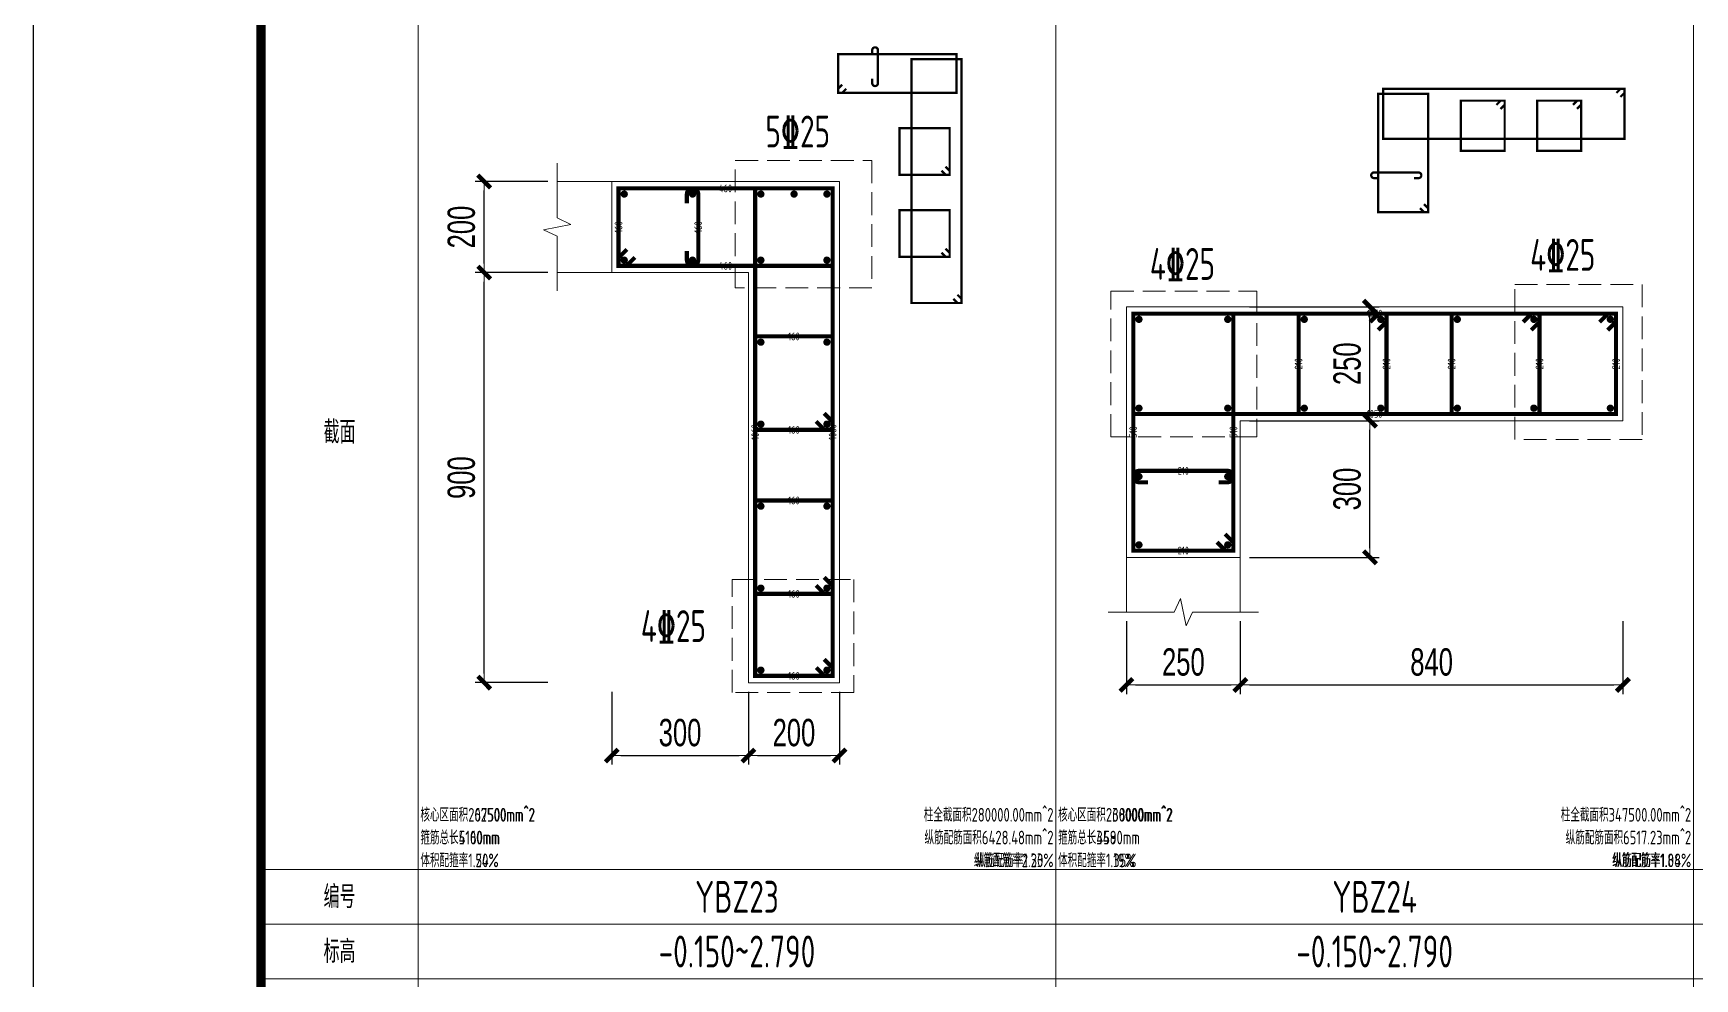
# Model space of a CAD drawing. Extents: x -129922 to 1190196, y -520662 to 139923.
# Drawn here: x 369062 to 387301, y -185617 to -175240 of the extents above; entities that cross this region are included whole.
import ezdxf
from ezdxf.enums import TextEntityAlignment as Align

# ---------------------------------------------------------------- set-up
doc = ezdxf.new("R2010")
doc.units = 0
doc.header["$LTSCALE"] = 1000
doc.header["$MEASUREMENT"] = 0
doc.linetypes.add('DASH', pattern=[0.35, 0.25, -0.1])
for name, color, linetype, lineweight in [('S-墙柱-REIN', 1, 'Continuous', 20), ('S-墙柱-大样细线', 7, 'Continuous', 20), ('S-墙柱-编号', 4, 'Continuous', 20), ('S-大样-DIM', 3, 'Continuous', 20), ('S-大样-REIN', 1, 'Continuous', 20), ('S-大样-实线', 2, 'Continuous', 20), ('S-板-BEAM', 4, 'DASH', 20), ('S-通用-TAB', 7, 'Continuous', 20)]:
    doc.layers.add(name, color=color, linetype=linetype, lineweight=lineweight)
doc.layers.add('Y-云图图框', color=7, linetype='Continuous')
doc.layers.add('z-计算配筋', color=7, linetype='Continuous')
doc.layers.add('箍筋长度', color=3, linetype='Continuous', plot=False)
doc.layers.add('配箍校核', color=34, linetype='Continuous', plot=False)
doc.styles.add('_YT_Name', font='', dxfattribs={"width": 0.8})
doc.styles.add('_YT_Sign_Text', font='ros.shx', dxfattribs={"width": 0.8, "bigfont": 'hztxt.shx'})
doc.styles.add('BW_Dim', font='Bweng.shx', dxfattribs={"width": 0.7, "bigfont": 'hztxt.shx'})
doc.styles.add('BW_Rein', font='tssdeng.shx', dxfattribs={"width": 0.7, "bigfont": 'hztxt.shx'})
doc.styles.get("Standard").update_dxf_attribs({"font": 'gbenor.shx', "bigfont": 'gbcbig.shx'})
doc.styles.add('TSSD_Rein', font='tssdeng.shx', dxfattribs={"width": 0.7, "bigfont": 'hztxt.shx'})
doc.styles.get('_YT_Name').set_extended_font_data('SimHei')
doc.dimstyles.new('Cyz_20_100', dxfattribs={"dimtxt": 300, "dimasz": 100, "dimexe": 100, "dimexo": 100, "dimgap": 100, "dimtad": 1, "dimdec": 0, "dimlfac": 0.2, "dimzin": 0, "dimdsep": 46, "dimtxsty": 'BW_Dim', "dimblk": '_bwk', "dimcen": 0, "dimclrt": 7, "dimadec": 0, "dimazin": 0, "dimtfac": 1, "dimtdec": 0, "dimtix": 1, "dimtmove": 2, "dimatfit": 0, "dimfxl": 0, "dimtolj": 1, "dimtzin": 0, "dimarcsym": 0})

# ---------------------------------------------------------------- blocks, each defined once
blk = doc.blocks.new('ECMCTK_A1_横_单行图名--0')
at = {"color": 4}
blk.add_lwpolyline([(0, 0), (841, 0), (841, 594), (0, 594)], close=True, dxfattribs=at)
at = {"const_width": 1}
blk.add_lwpolyline([(25, 10), (831, 10), (831, 584), (25, 584)], close=True, dxfattribs=at)
at = {"color": 80, "flags": 3}
for tag, height, p in [('YTHQINS', 3, (34.31, 585.5)), ('ECMCKEY', 3, (292.07, 288.23)), ('YTTQINS', 5.62, (848.03, 12.81)), ('YTFRAME', 3, (652.76, 5.84)), ('YTBARCODE_T1', 3, (749.78, 5.95))]:
    blk.add_attdef(tag, text='', height=height, dxfattribs=at).set_placement(p, align=Align.MIDDLE_CENTER)
for tag, height, style, width, p in [('证书编号', 4, '_YT_Sign_Text', 0.8, (708.87, 43.81)), ('审查批准号', 4, '_YT_Sign_Text', 0.8, (761.06, 43.81)), ('工程号', 4, '_YT_Sign_Text', 0.5, (804.08, 44.12)), ('设计单位', 6, '_YT_Name', 0.8, (623.75, 38.6)), ('建设单位', 4, '_YT_Sign_Text', 0.8, (734.96, 36.11)), ('阶段', 4, '_YT_Sign_Text', 0.8, (804.08, 35.81)), ('项目号', 4, '_YT_Sign_Text', 0.5, (822.08, 33.72)), ('项目名称', 4, '_YT_Sign_Text', 0.8, (734.96, 28.11)), ('专业', 4, '_YT_Sign_Text', 0.8, (804.08, 27.31)), ('图纸编号', 4, '_YT_Sign_Text', 0.5, (803.93, 19.36)), ('图纸名称', 4.5, '_YT_Name', 0.8, (735.39, 15.06)), ('日期', 4, '_YT_Sign_Text', 0.5, (803.88, 12.13)), ('版本号', 4, '_YT_Sign_Text', 0.8, (822.08, 13)), ('出图比例', 4.2, '_YT_Sign_Text', 0.8, (681.82, 11.78))]:
    blk.add_attdef(tag, text='', height=height, dxfattribs=dict(style=style, width=width)).set_placement(p, align=Align.CENTER)
at = {"style": '_YT_Sign_Text', "width": 0.8, "flags": 3}
for tag, p, height in [('{审定人}', (605.87, 26.45), 6.24), ('{校对人}', (658.35, 26.53), 6.24), ('[审定人]', (590.95, 27.81), 4.1), ('[校对人]', (642.23, 27.82), 4.1), ('[审核人]', (591.01, 19.76), 4.1), ('{审核人}', (606.98, 18.44), 6.24), ('[设计人]', (642.47, 20.21), 4.1), ('{设计人}', (658.48, 18.54), 6.24), ('[项目负责人]', (590.78, 12.01), 4.1), ('{项目负责人}', (608.28, 10.72), 6.24), ('{专业负责人}', (658.58, 10.36), 6.24), ('[专业负责人]', (642.74, 11.77), 4.1)]:
    blk.add_attdef(tag, p, '', height=height, dxfattribs=at)
at = {"color": 80, "flags": 3}
for tag, p in [('YTQRCODE', (551.04, 11.91)), ('YTBZSIT', (25, 10)), ('EXT_TK_LEFT', (25, 10))]:
    blk.add_attdef(tag, p, '', height=3, dxfattribs=at)
blk = doc.blocks.new('_bwk')
blk.add_line((-1, 0), (0, 0))
at = {"const_width": 0.5}
blk.add_lwpolyline([(-0.7, -0.7), (0.7, 0.7)], dxfattribs=at)
blk = doc.blocks.new('*D2099')
at = {"layer": 'Defpoints', "color": 0, "transparency": 16777216}
for p in [(382312, -179492), (383735, -179492), (382312, -180992)]:
    blk.add_point(p, dxfattribs=at)
at = {"layer": 'S-大样-DIM', "color": 0, "lineweight": -2, "transparency": 16777216}
for p, q in [((382412, -179492), (383835, -179492)), ((383735, -180892), (383735, -179592)), ((382412, -180992), (383835, -180992))]:
    blk.add_line(p, q, dxfattribs=at)
at = {"layer": 'S-大样-DIM', "color": 0, "lineweight": -2, "transparency": 16777216, "xscale": 100, "yscale": 100, "zscale": 100}
for p, rotation in [((383735, -179492), 90), ((383735, -180992), 270)]:
    blk.add_blockref('_bwk', p, dxfattribs=dict(at, rotation=rotation))
at = {"layer": 'S-大样-DIM', "color": 7, "transparency": 16777216, "insert": (383485, -180242), "char_height": 300, "attachment_point": 5, "rotation": 90, "style": 'BW_Dim'}
blk.add_mtext('\\A1;300', dxfattribs=at)
blk = doc.blocks.new('*D2100')
at = {"layer": 'Defpoints', "color": 0, "transparency": 16777216}
for p in [(382312, -178242), (383735, -178242), (382312, -179492)]:
    blk.add_point(p, dxfattribs=at)
at = {"layer": 'S-大样-DIM', "color": 0, "lineweight": -2, "transparency": 16777216}
for p, q in [((382412, -178242), (383835, -178242)), ((383735, -179392), (383735, -178342)), ((382412, -179492), (383835, -179492))]:
    blk.add_line(p, q, dxfattribs=at)
at = {"layer": 'S-大样-DIM', "color": 0, "lineweight": -2, "transparency": 16777216, "xscale": 100, "yscale": 100, "zscale": 100}
for p, rotation in [((383735, -178242), 90), ((383735, -179492), 270)]:
    blk.add_blockref('_bwk', p, dxfattribs=dict(at, rotation=rotation))
at = {"layer": 'S-大样-DIM', "color": 7, "transparency": 16777216, "insert": (383485, -178867), "char_height": 300, "attachment_point": 5, "rotation": 90, "style": 'BW_Dim'}
blk.add_mtext('\\A1;250', dxfattribs=at)
blk = doc.blocks.new('*D2101')
at = {"layer": 'Defpoints', "color": 0, "transparency": 16777216}
for p in [(381062, -181592), (382312, -181592), (382312, -182392)]:
    blk.add_point(p, dxfattribs=at)
at = {"layer": 'S-大样-DIM', "color": 0, "lineweight": -2, "transparency": 16777216}
for p, q in [((381062, -181692), (381062, -182492)), ((382312, -181692), (382312, -182492)), ((381162, -182392), (382212, -182392))]:
    blk.add_line(p, q, dxfattribs=at)
at = {"layer": 'S-大样-DIM', "color": 0, "lineweight": -2, "transparency": 16777216, "xscale": 100, "yscale": 100, "zscale": 100, "rotation": 180}
blk.add_blockref('_bwk', (381062, -182392), dxfattribs=at)
at = {"layer": 'S-大样-DIM', "color": 0, "lineweight": -2, "transparency": 16777216, "xscale": 100, "yscale": 100, "zscale": 100}
blk.add_blockref('_bwk', (382312, -182392), dxfattribs=at)
at = {"layer": 'S-大样-DIM', "color": 7, "transparency": 16777216, "insert": (381687, -182142), "char_height": 300, "attachment_point": 5, "style": 'BW_Dim'}
blk.add_mtext('\\A1;250', dxfattribs=at)
blk = doc.blocks.new('*D2102')
at = {"layer": 'Defpoints', "color": 0, "transparency": 16777216}
for p in [(382312, -181592), (386512, -181592), (386512, -182392)]:
    blk.add_point(p, dxfattribs=at)
at = {"layer": 'S-大样-DIM', "color": 0, "lineweight": -2, "transparency": 16777216}
for p, q in [((382312, -181692), (382312, -182492)), ((386512, -181692), (386512, -182492)), ((382412, -182392), (386412, -182392))]:
    blk.add_line(p, q, dxfattribs=at)
at = {"layer": 'S-大样-DIM', "color": 0, "lineweight": -2, "transparency": 16777216, "xscale": 100, "yscale": 100, "zscale": 100, "rotation": 180}
blk.add_blockref('_bwk', (382312, -182392), dxfattribs=at)
at = {"layer": 'S-大样-DIM', "color": 0, "lineweight": -2, "transparency": 16777216, "xscale": 100, "yscale": 100, "zscale": 100}
blk.add_blockref('_bwk', (386512, -182392), dxfattribs=at)
at = {"layer": 'S-大样-DIM', "color": 7, "transparency": 16777216, "insert": (384412, -182142), "char_height": 300, "attachment_point": 5, "style": 'BW_Dim'}
blk.add_mtext('\\A1;840', dxfattribs=at)
blk = doc.blocks.new('*D2089')
at = {"layer": 'Defpoints', "color": 0, "transparency": 16777216}
for p in [(376912, -182367), (377912, -182367), (377912, -183167)]:
    blk.add_point(p, dxfattribs=at)
at = {"layer": 'S-大样-DIM', "color": 0, "lineweight": -2, "transparency": 16777216}
for p, q in [((376912, -182467), (376912, -183267)), ((377912, -182467), (377912, -183267)), ((377012, -183167), (377812, -183167))]:
    blk.add_line(p, q, dxfattribs=at)
at = {"layer": 'S-大样-DIM', "color": 0, "lineweight": -2, "transparency": 16777216, "xscale": 100, "yscale": 100, "zscale": 100, "rotation": 180}
blk.add_blockref('_bwk', (376912, -183167), dxfattribs=at)
at = {"layer": 'S-大样-DIM', "color": 0, "lineweight": -2, "transparency": 16777216, "xscale": 100, "yscale": 100, "zscale": 100}
blk.add_blockref('_bwk', (377912, -183167), dxfattribs=at)
at = {"layer": 'S-大样-DIM', "color": 7, "transparency": 16777216, "insert": (377412, -182917), "char_height": 300, "attachment_point": 5, "style": 'BW_Dim'}
blk.add_mtext('\\A1;200', dxfattribs=at)
blk = doc.blocks.new('*D2090')
at = {"layer": 'Defpoints', "color": 0, "transparency": 16777216}
for p in [(375412, -182367), (376912, -182367), (376912, -183167)]:
    blk.add_point(p, dxfattribs=at)
at = {"layer": 'S-大样-DIM', "color": 0, "lineweight": -2, "transparency": 16777216}
for p, q in [((375412, -182467), (375412, -183267)), ((376912, -182467), (376912, -183267)), ((375512, -183167), (376812, -183167))]:
    blk.add_line(p, q, dxfattribs=at)
at = {"layer": 'S-大样-DIM', "color": 0, "lineweight": -2, "transparency": 16777216, "xscale": 100, "yscale": 100, "zscale": 100, "rotation": 180}
blk.add_blockref('_bwk', (375412, -183167), dxfattribs=at)
at = {"layer": 'S-大样-DIM', "color": 0, "lineweight": -2, "transparency": 16777216, "xscale": 100, "yscale": 100, "zscale": 100}
blk.add_blockref('_bwk', (376912, -183167), dxfattribs=at)
at = {"layer": 'S-大样-DIM', "color": 7, "transparency": 16777216, "insert": (376162, -182917), "char_height": 300, "attachment_point": 5, "style": 'BW_Dim'}
blk.add_mtext('\\A1;300', dxfattribs=at)
blk = doc.blocks.new('*D2091')
at = {"layer": 'Defpoints', "color": 0, "transparency": 16777216}
for p in [(374012, -176867), (374812, -176867), (374812, -177867)]:
    blk.add_point(p, dxfattribs=at)
at = {"layer": 'S-大样-DIM', "color": 0, "lineweight": -2, "transparency": 16777216}
for p, q in [((374712, -176867), (373912, -176867)), ((374012, -177767), (374012, -176967)), ((374712, -177867), (373912, -177867))]:
    blk.add_line(p, q, dxfattribs=at)
at = {"layer": 'S-大样-DIM', "color": 0, "lineweight": -2, "transparency": 16777216, "xscale": 100, "yscale": 100, "zscale": 100}
for p, rotation in [((374012, -176867), 90), ((374012, -177867), 270)]:
    blk.add_blockref('_bwk', p, dxfattribs=dict(at, rotation=rotation))
at = {"layer": 'S-大样-DIM', "color": 7, "transparency": 16777216, "insert": (373762, -177367), "char_height": 300, "attachment_point": 5, "rotation": 90, "style": 'BW_Dim'}
blk.add_mtext('\\A1;200', dxfattribs=at)
blk = doc.blocks.new('*D2092')
at = {"layer": 'Defpoints', "color": 0, "transparency": 16777216}
for p in [(374012, -177867), (374812, -177867), (374812, -182367)]:
    blk.add_point(p, dxfattribs=at)
at = {"layer": 'S-大样-DIM', "color": 0, "lineweight": -2, "transparency": 16777216}
for p, q in [((374712, -177867), (373912, -177867)), ((374012, -182267), (374012, -177967)), ((374712, -182367), (373912, -182367))]:
    blk.add_line(p, q, dxfattribs=at)
at = {"layer": 'S-大样-DIM', "color": 0, "lineweight": -2, "transparency": 16777216, "xscale": 100, "yscale": 100, "zscale": 100}
for p, rotation in [((374012, -177867), 90), ((374012, -182367), 270)]:
    blk.add_blockref('_bwk', p, dxfattribs=dict(at, rotation=rotation))
at = {"layer": 'S-大样-DIM', "color": 7, "transparency": 16777216, "insert": (373762, -180117), "char_height": 300, "attachment_point": 5, "rotation": 90, "style": 'BW_Dim'}
blk.add_mtext('\\A1;900', dxfattribs=at)

msp = doc.modelspace()

# ---------------------------------------------------------------- linework, layer by layer
at = {"layer": 'S-墙柱-REIN', "const_width": 40}
for points in [[(375529.1, -177004.9, 1), (375569.1, -177004.9, 1)], [(376279.1, -177004.9, 1), (376319.1, -177004.9, 1)], [(377029.1, -177004.9, 1), (377069.1, -177004.9, 1)], [(377393.5, -177004.9, 1), (377433.5, -177004.9, 1)], [(377754.1, -177004.9, 1), (377794.1, -177004.9, 1)], [(375529.1, -177729.9, 1), (375569.1, -177729.9, 1)], [(376279.1, -177729.9, 1), (376319.1, -177729.9, 1)], [(377029.1, -177729.9, 1), (377069.1, -177729.9, 1)], [(377754.1, -177729.9, 1), (377794.1, -177729.9, 1)], [(381179.1, -178379.9, 1), (381219.1, -178379.9, 1)], [(382154.1, -178379.9, 1), (382194.1, -178379.9, 1)], [(382994.1, -178379.9, 1), (383034.1, -178379.9, 1)], [(383834.1, -178379.9, 1), (383874.1, -178379.9, 1)], [(384674.1, -178379.9, 1), (384714.1, -178379.9, 1)], [(385514.1, -178379.9, 1), (385554.1, -178379.9, 1)], [(386354.1, -178379.9, 1), (386394.1, -178379.9, 1)], [(377029.1, -178629.9, 1), (377069.1, -178629.9, 1)], [(377754.1, -178629.9, 1), (377794.1, -178629.9, 1)], [(381179.1, -179354.9, 1), (381219.1, -179354.9, 1)], [(382154.1, -179354.9, 1), (382194.1, -179354.9, 1)], [(382994.1, -179354.9, 1), (383034.1, -179354.9, 1)], [(383834.1, -179354.9, 1), (383874.1, -179354.9, 1)], [(384674.1, -179354.9, 1), (384714.1, -179354.9, 1)], [(385514.1, -179354.9, 1), (385554.1, -179354.9, 1)], [(386354.1, -179354.9, 1), (386394.1, -179354.9, 1)], [(377029.1, -179529.9, 1), (377069.1, -179529.9, 1)], [(377754.1, -179529.9, 1), (377794.1, -179529.9, 1)], [(381179.1, -180104.9, 1), (381219.1, -180104.9, 1)], [(382154.1, -180104.9, 1), (382194.1, -180104.9, 1)], [(377029.1, -180429.9, 1), (377069.1, -180429.9, 1)], [(377754.1, -180429.9, 1), (377794.1, -180429.9, 1)], [(381179.1, -180854.9, 1), (381219.1, -180854.9, 1)], [(382154.1, -180854.9, 1), (382194.1, -180854.9, 1)], [(377029.1, -181329.9, 1), (377069.1, -181329.9, 1)], [(377754.1, -181329.9, 1), (377794.1, -181329.9, 1)], [(377029.1, -182229.9, 1), (377069.1, -182229.9, 1)], [(377754.1, -182229.9, 1), (377794.1, -182229.9, 1)]]:
    msp.add_lwpolyline(points, format="xyb", close=True, dxfattribs=at)
at = {"layer": 'S-墙柱-大样细线'}
for points in [[(376911.6, -177867.4), (375411.6, -177867.4), (375411.6, -176867.4), (377911.6, -176867.4), (377911.6, -182367.4), (376911.6, -182367.4)], [(382311.6, -179492.4), (382311.6, -180992.4), (381061.6, -180992.4), (381061.6, -178242.4), (386511.6, -178242.4), (386511.6, -179492.4)]]:
    msp.add_lwpolyline(points, close=True, dxfattribs=at)
at = {"layer": 'S-大样-REIN'}
for points, const_width in [([(377942.6, -175804.1), (377896.6, -175850.1), (377896.6, -175894.3), (379196.6, -175894.3), (379196.6, -175469.3), (377896.6, -175469.3), (377896.6, -175894.3), (377940.8, -175894.3), (377986.8, -175848.3)], 25), ([(379162.7, -178154.6), (379208.7, -178200.5), (379252.9, -178200.5), (379252.9, -175525.5), (378702.9, -175525.5), (378702.9, -178200.5), (379252.9, -178200.5), (379252.9, -178156.3), (379206.9, -178110.4)], 25), ([(384283.9, -177159), (384329.9, -177204.9), (384374.1, -177204.9), (384374.1, -175904.9), (383824.1, -175904.9), (383824.1, -177204.9), (384374.1, -177204.9), (384374.1, -177160.7), (384328.1, -177114.8)], 25), ([(386484.4, -175938.8), (386530.3, -175892.9), (386530.3, -175848.7), (383880.3, -175848.7), (383880.3, -176398.7), (386530.3, -176398.7), (386530.3, -175848.7), (386486.1, -175848.7), (386440.2, -175894.6)], 25), ([(385123.9, -176025.9), (385169.9, -175979.9), (385214.1, -175979.9), (385214.1, -176529.9), (384731.6, -176529.9), (384731.6, -175979.9), (385214.1, -175979.9), (385214.1, -176024.1), (385168.1, -176070.1)], 25), ([(385963.9, -176025.9), (386009.9, -175979.9), (386054.1, -175979.9), (386054.1, -176529.9), (385571.6, -176529.9), (385571.6, -175979.9), (386054.1, -175979.9), (386054.1, -176024.1), (386008.1, -176070.1)], 25), ([(379075.6, -176704.1), (379121.6, -176750.1), (379121.6, -176794.3), (378571.6, -176794.3), (378571.6, -176281.8), (379121.6, -176281.8), (379121.6, -176794.3), (379077.4, -176794.3), (379031.4, -176748.3)], 25), ([(375578.5, -177612.1), (375486.6, -177704), (375486.6, -177792.4), (377836.6, -177792.4), (377836.6, -176942.4), (375486.6, -176942.4), (375486.6, -177792.4), (375575, -177792.4), (375666.9, -177700.5)], 45), ([(377656.3, -182200.5), (377748.2, -182292.4), (377836.6, -182292.4), (377836.6, -176942.4), (376986.6, -176942.4), (376986.6, -182292.4), (377836.6, -182292.4), (377836.6, -182204), (377744.6, -182112.1)], 45), ([(379075.6, -177604.1), (379121.6, -177650.1), (379121.6, -177694.3), (378571.6, -177694.3), (378571.6, -177181.8), (379121.6, -177181.8), (379121.6, -177694.3), (379077.4, -177694.3), (379031.4, -177648.3)], 25), ([(386344.6, -178497.7), (386436.6, -178405.8), (386436.6, -178317.4), (381136.6, -178317.4), (381136.6, -179417.4), (386436.6, -179417.4), (386436.6, -178317.4), (386348.2, -178317.4), (386256.3, -178409.4)], 45), ([(382056.3, -180825.5), (382148.2, -180917.4), (382236.6, -180917.4), (382236.6, -178317.4), (381136.6, -178317.4), (381136.6, -180917.4), (382236.6, -180917.4), (382236.6, -180829), (382144.6, -180737.1)], 45), ([(383736.3, -178409.4), (383828.2, -178317.4), (383916.6, -178317.4), (383916.6, -179417.4), (382951.6, -179417.4), (382951.6, -178317.4), (383916.6, -178317.4), (383916.6, -178405.8), (383824.6, -178497.7)], 45), ([(385416.3, -178409.4), (385508.2, -178317.4), (385596.6, -178317.4), (385596.6, -179417.4), (384631.6, -179417.4), (384631.6, -178317.4), (385596.6, -178317.4), (385596.6, -178405.8), (385504.6, -178497.7)], 45), ([(377744.6, -179412.1), (377836.6, -179504), (377836.6, -179592.4), (376986.6, -179592.4), (376986.6, -178567.4), (377836.6, -178567.4), (377836.6, -179592.4), (377748.2, -179592.4), (377656.3, -179500.5)], 45), ([(377744.6, -181212.1), (377836.6, -181304), (377836.6, -181392.4), (376986.6, -181392.4), (376986.6, -180367.4), (377836.6, -180367.4), (377836.6, -181392.4), (377748.2, -181392.4), (377656.3, -181300.5)], 45)]:
    msp.add_lwpolyline(points, dxfattribs=dict(at, const_width=const_width))
for points, const_width in [([(378271.6, -175475.5), (378271.6, -175425.5, -1), (378334.1, -175425.5), (378334.1, -175788, -1), (378271.6, -175788), (378271.6, -175738)], 25), ([(383830.3, -176829.9), (383780.3, -176829.9, -1), (383780.3, -176767.4), (384267.8, -176767.4, -1), (384267.8, -176829.9), (384217.8, -176829.9)], 25), ([(376236.6, -177104.9), (376236.6, -177004.9, -1), (376361.6, -177004.9), (376361.6, -177729.9, -1), (376236.6, -177729.9), (376236.6, -177629.9)], 45), ([(381299.1, -180167.4), (381199.1, -180167.4, -1), (381199.1, -180042.4), (382174.1, -180042.4, -1), (382174.1, -180167.4), (382074.1, -180167.4)], 45)]:
    msp.add_lwpolyline(points, format="xyb", dxfattribs=dict(at, const_width=const_width))
at = {"layer": 'S-大样-实线'}
for points in [[(374811.6, -178067.4), (374811.6, -177467.4), (374661.6, -177397.4), (374961.6, -177337.4), (374811.6, -177267.4), (374811.6, -176667.4)], [(375411.6, -176867.4), (374811.6, -176867.4)], [(375411.6, -177867.4), (374811.6, -177867.4)], [(381061.6, -180992.4), (381061.6, -181592.4)], [(382311.6, -180992.4), (382311.6, -181592.4)], [(380861.6, -181592.4), (381586.6, -181592.4), (381656.6, -181442.4), (381716.6, -181742.4), (381786.6, -181592.4), (382511.6, -181592.4)]]:
    msp.add_lwpolyline(points, dxfattribs=at)
at = {"layer": 'S-板-BEAM'}
for points in [[(376768.5, -176635.1), (378268.5, -176635.1), (378268.5, -178035.1), (376768.5, -178035.1)], [(385324, -177997.9), (386724, -177997.9), (386724, -179697.9), (385324, -179697.9)], [(380891.5, -178069.9), (382491.5, -178069.9), (382491.5, -179669.9), (380891.5, -179669.9)], [(376734.7, -181234.5), (378069, -181234.5), (378069, -182476.6), (376734.7, -182476.6)]]:
    msp.add_lwpolyline(points, close=True, dxfattribs=at)
at = {"layer": 'S-通用-TAB'}
for points in [[(371561.6, -186817.4), (371561.6, -174817.4), (373286.6, -174817.4), (373286.6, -186817.4), (371561.6, -186817.4), (371561.6, -186217.4), (373286.6, -186217.4), (373286.6, -185617.4), (371561.6, -185617.4), (371561.6, -185017.4), (373286.6, -185017.4), (373286.6, -184417.4), (371561.6, -184417.4), (371561.6, -186817.4)], [(373286.6, -186817.4), (373286.6, -174817.4), (380286.6, -174817.4), (380286.6, -186817.4), (373286.6, -186817.4), (373286.6, -184417.4), (380286.6, -184417.4), (380286.6, -185017.4), (373286.6, -185017.4), (373286.6, -185617.4), (380286.6, -185617.4), (380286.6, -186217.4), (373286.6, -186217.4), (373286.6, -186817.4)], [(380286.6, -186817.4), (380286.6, -174817.4), (387286.6, -174817.4), (387286.6, -186817.4), (380286.6, -186817.4), (380286.6, -184417.4), (387286.6, -184417.4), (387286.6, -185017.4), (380286.6, -185017.4), (380286.6, -185617.4), (387286.6, -185617.4), (387286.6, -186217.4), (380286.6, -186217.4), (380286.6, -186817.4)], [(387286.6, -186817.4), (387286.6, -174817.4), (394286.6, -174817.4), (394286.6, -186817.4), (387286.6, -186817.4), (387286.6, -184417.4), (394286.6, -184417.4), (394286.6, -185017.4), (387286.6, -185017.4), (387286.6, -185617.4), (394286.6, -185617.4), (394286.6, -186217.4), (387286.6, -186217.4), (387286.6, -186817.4)]]:
    msp.add_lwpolyline(points, dxfattribs=at)

# ---------------------------------------------------------------- block references
at = {"layer": 'Y-云图图框', "xscale": 100, "yscale": 100, "zscale": 100}
msp.add_blockref('ECMCTK_A1_横_单行图名--0', (369061.6, -209217.4), dxfattribs=at)

# ---------------------------------------------------------------- texts
at = {"layer": 'S-墙柱-编号', "color": 3, "style": 'TSSD_Rein', "width": 0.7}
for s, p in [('YBZ23', (376786.6, -184717.4)), ('YBZ24', (383786.6, -184717.4))]:
    msp.add_text(s, height=350, dxfattribs=at).set_placement(p, align=Align.MIDDLE_CENTER)
at = {"layer": 'S-墙柱-编号', "style": 'TSSD_Rein', "width": 0.7}
for p in [(376786.6, -185317.4), (383786.6, -185317.4)]:
    msp.add_text('-0.150~2.790', height=350, dxfattribs=at).set_placement(p, align=Align.MIDDLE_CENTER)
at = {"layer": 'S-通用-TAB', "style": 'BW_Rein', "width": 0.7}
for s, p in [('截面', (372424.1, -179617.4)), ('编号', (372424.1, -184717.4)), ('标高', (372424.1, -185317.4))]:
    msp.add_text(s, height=250, dxfattribs=at).set_placement(p, align=Align.MIDDLE_CENTER)
at = {"layer": 'z-计算配筋', "style": 'BW_Rein', "width": 0.7}
for s, p in [('5\x8425', (377453.8, -176318.1)), ('4\x8425', (381677, -177771.4)), ('4\x8425', (385851.5, -177672)), ('4\x8425', (376089, -181746.4))]:
    msp.add_text(s, height=350, dxfattribs=at).set_placement(p, align=Align.MIDDLE_CENTER)
at = {"layer": '箍筋长度', "style": 'BW_Rein', "width": 0.7}
for s, p in [('460', (376661.6, -176942.4)), ('460', (376661.6, -177792.4)), ('1050', (383786.6, -178317.4)), ('160', (377411.6, -178567.4)), ('1050', (383786.6, -179417.4)), ('160', (377411.6, -179592.4)), ('210', (381686.6, -180042.4)), ('160', (377411.6, -180367.4)), ('210', (381686.6, -180917.4)), ('160', (377411.6, -181392.4)), ('160', (377411.6, -182292.4))]:
    msp.add_text(s, height=85, dxfattribs=at).set_placement(p, align=Align.MIDDLE_CENTER)
for s, p in [('160', (375486.6, -177367.4)), ('160', (376361.6, -177367.4)), ('210', (382951.6, -178867.4)), ('210', (383916.6, -178867.4)), ('210', (384631.6, -178867.4)), ('210', (385596.6, -178867.4)), ('210', (386436.6, -178867.4)), ('1060', (376986.6, -179617.4)), ('1060', (377836.6, -179617.4)), ('510', (381136.6, -179617.4)), ('510', (382236.6, -179617.4))]:
    msp.add_text(s, height=85, rotation=90, dxfattribs=at).set_placement(p, align=Align.MIDDLE_CENTER)
at = {"layer": '配箍校核', "style": 'BW_Rein', "width": 0.7}
for s, p in [('核心区面积202500mm^ 2', (373311.6, -183892.4)), ('核心区面积267500mm^ 2', (373311.6, -183892.4)), ('核心区面积230000mm^ 2', (380311.6, -183892.4)), ('核心区面积268000mm^ 2', (380311.6, -183892.4)), ('箍筋总长4160mm', (373311.6, -184142.4)), ('箍筋总长5100mm', (373311.6, -184142.4)), ('箍筋总长3480mm', (380311.6, -184142.4)), ('箍筋总长4590mm', (380311.6, -184142.4)), ('体积配箍率1.24%', (373311.6, -184392.4)), ('体积配箍率1.50%', (373311.6, -184392.4)), ('体积配箍率1.19%', (380311.6, -184392.4)), ('体积配箍率1.35%', (380311.6, -184392.4))]:
    msp.add_text(s, height=150, dxfattribs=at).set_placement(p)
for s, p in [('柱全截面积280000.00mm^ 2', (380261.6, -183892.4)), ('柱全截面积347500.00mm^ 2', (387261.6, -183892.4)), ('纵筋配筋面积6428.48mm^ 2', (380261.6, -184142.4)), ('纵筋配筋面积6517.23mm^ 2', (387261.6, -184142.4)), ('纵筋配筋率2.30%', (380261.6, -184392.4)), ('纵筋配筋率1.23%', (380261.6, -184392.4)), ('纵筋配筋率1.88%', (387261.6, -184392.4)), ('纵筋配筋率1.04%', (387261.6, -184392.4))]:
    msp.add_text(s, height=150, dxfattribs=at).set_placement(p, align=Align.RIGHT)

# ---------------------------------------------------------------- dimensions: what is measured, and where the dimension line sits
at = {"layer": 'S-大样-DIM'}
for base, p1, p2, picture, middle in [((374011.6, -176867.4), (374811.6, -177867.4), (374811.6, -176867.4), '*D2091', (373761.6, -177367.4)), ((374011.6, -177867.4), (374811.6, -182367.4), (374811.6, -177867.4), '*D2092', (373761.6, -180117.4)), ((383734.6, -178242.4), (382311.6, -179492.4), (382311.6, -178242.4), '*D2100', (383484.6, -178867.4)), ((383734.6, -179492.4), (382311.6, -180992.4), (382311.6, -179492.4), '*D2099', (383484.6, -180242.4))]:
    dim = msp.add_linear_dim(base=base, p1=p1, p2=p2, angle=90, dimstyle='Cyz_20_100', dxfattribs=at)
    dim.commit()
    dim.dimension.update_dxf_attribs({"geometry": picture, "text_midpoint": middle})
for base, p1, p2, picture, middle in [((382311.6, -182392.4), (381061.6, -181592.4), (382311.6, -181592.4), '*D2101', (381686.6, -182142.4)), ((386511.6, -182392.4), (382311.6, -181592.4), (386511.6, -181592.4), '*D2102', (384411.6, -182142.4)), ((376911.6, -183167.4), (375411.6, -182367.4), (376911.6, -182367.4), '*D2090', (376161.6, -182917.4)), ((377911.6, -183167.4), (376911.6, -182367.4), (377911.6, -182367.4), '*D2089', (377411.6, -182917.4))]:
    dim = msp.add_linear_dim(base=base, p1=p1, p2=p2, dimstyle='Cyz_20_100', dxfattribs=at)
    dim.commit()
    dim.dimension.update_dxf_attribs({"geometry": picture, "text_midpoint": middle})

doc.saveas('drawing.dxf')
